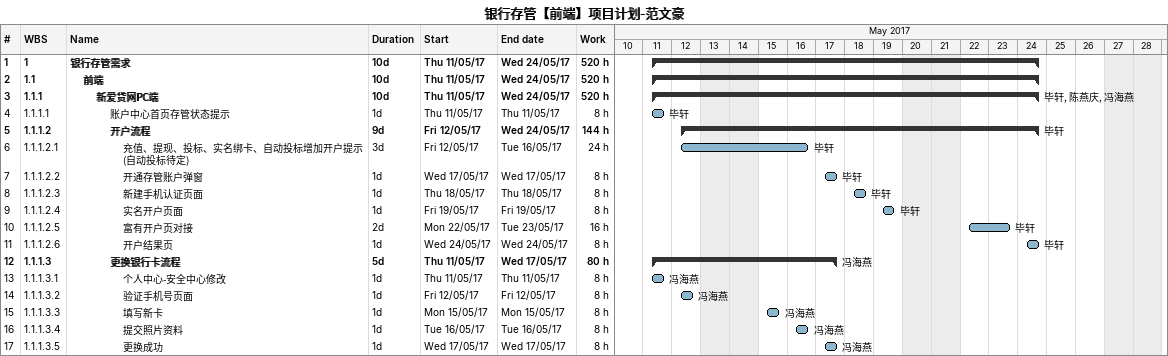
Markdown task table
银行存管【前端】项目计划-范文豪

| ID | WBS | Task | Duration | Start | Finish | Resources | Work (h) |
|---|---|---|---|---|---|---|---|
| 1 | 1 | **银行存管需求** | 10d | 2017-05-11 | 2017-05-24 |  | 520 |
| 2 | 1.1 | **前端** | 10d | 2017-05-11 | 2017-05-24 |  | 520 |
| 3 | 1.1.1 | **新爱贷网PC端** | 10d | 2017-05-11 | 2017-05-24 | 毕轩, 陈燕庆, 冯海燕 | 520 |
| 4 | 1.1.1.1 | 账户中心首页存管状态提示 | 1d | 2017-05-11 | 2017-05-11 | 毕轩 | 8 |
| 5 | 1.1.1.2 | **开户流程** | 9d | 2017-05-12 | 2017-05-24 | 毕轩 | 144 |
| 6 | 1.1.1.2.1 | 充值、提现、投标、实名绑卡、自动投标增加开户提示(自动投标待定) | 3d | 2017-05-12 | 2017-05-16 | 毕轩 | 24 |
| 7 | 1.1.1.2.2 | 开通存管账户弹窗 | 1d | 2017-05-17 | 2017-05-17 | 毕轩 | 8 |
| 8 | 1.1.1.2.3 | 新建手机认证页面 | 1d | 2017-05-18 | 2017-05-18 | 毕轩 | 8 |
| 9 | 1.1.1.2.4 | 实名开户页面 | 1d | 2017-05-19 | 2017-05-19 | 毕轩 | 8 |
| 10 | 1.1.1.2.5 | 富有开户页对接 | 2d | 2017-05-22 | 2017-05-23 | 毕轩 | 16 |
| 11 | 1.1.1.2.6 | 开户结果页 | 1d | 2017-05-24 | 2017-05-24 | 毕轩 | 8 |
| 12 | 1.1.1.3 | **更换银行卡流程** | 5d | 2017-05-11 | 2017-05-17 | 冯海燕 | 80 |
| 13 | 1.1.1.3.1 | 个人中心-安全中心修改 | 1d | 2017-05-11 | 2017-05-11 | 冯海燕 | 8 |
| 14 | 1.1.1.3.2 | 验证手机号页面 | 1d | 2017-05-12 | 2017-05-12 | 冯海燕 | 8 |
| 15 | 1.1.1.3.3 | 填写新卡 | 1d | 2017-05-15 | 2017-05-15 | 冯海燕 | 8 |
| 16 | 1.1.1.3.4 | 提交照片资料 | 1d | 2017-05-16 | 2017-05-16 | 冯海燕 | 8 |
| 17 | 1.1.1.3.5 | 更换成功 | 1d | 2017-05-17 | 2017-05-17 | 冯海燕 | 8 |
